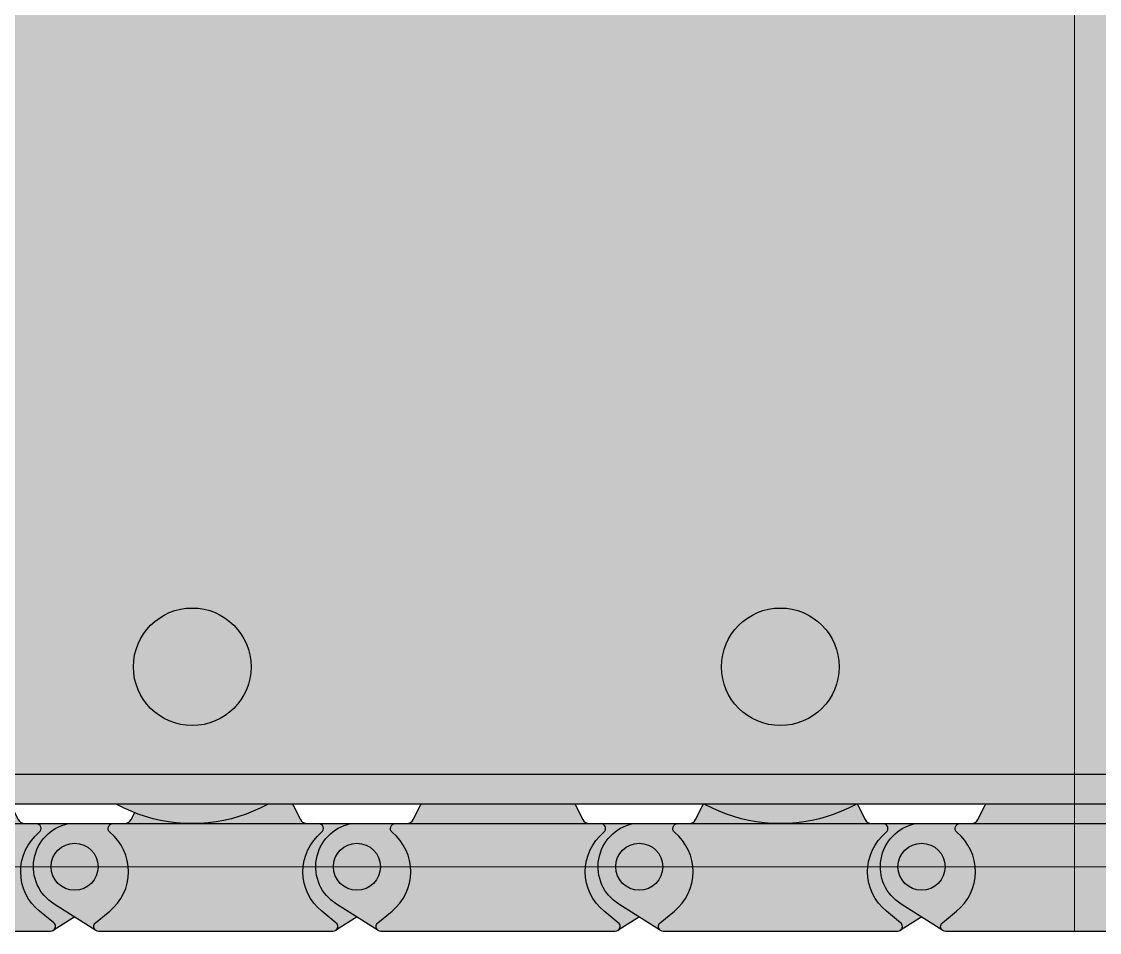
# Model space of a CAD drawing. Header units: millimetres. Extents: x -7937 to 19259, y -19600 to 24975.
# Drawn here: x -1074 to 26, y -1 to 928 of the extents above; entities that cross this region are included whole.
import ezdxf
from ezdxf.enums import TextEntityAlignment as Align

# ---------------------------------------------------------------- set-up
doc = ezdxf.new("R2010")
doc.units = ezdxf.units.MM
doc.set_wipeout_variables(frame=1)
doc.layers.add('Техника. Кран LR 1400-2', color=250, linetype='Continuous')
doc.layers.add('Техника. Кран LR 1400-2 Штриховка', color=7, linetype='Continuous', true_color=0xffd147)
doc.styles.get("Standard").update_dxf_attribs({"font": ''})
doc.styles.get('Standard').set_extended_font_data('Mipgost')

# ---------------------------------------------------------------- blocks, each defined once
blk = doc.blocks.new('LR 1400-2-20241214.141439')
at = {"color": 0, "linetype": 'ByBlock', "lineweight": -2, "transparency": 16777216}
blk.add_wipeout([(-1320.5000000000002, 1525), (-1500, 1525), (-1500, 1475), (-1474.9999999999998, 1475), (-1474.9999999999998, 1455), (-1500, 1455), (-1500, 1275), (-1474.9999999999998, 1275), (-1474.9999999999998, 845), (-1500, 845), (-1500, 310.0000000000002), (-1474.9999999999998, 310.0000000000002), (-1474.9999999999998, 300), (-1425, 300), (-1425, 310.0000000000002), (-1400, 310.0000000000002), (-1400, 500), (1400, 500), (1400, 310.0000000000002), (1425, 310.0000000000002), (1425, 300), (1474.9999999999998, 300), (1474.9999999999998, 310.0000000000002), (1500, 310.0000000000002), (1500, 845), (1474.9999999999998, 845), (1474.9999999999998, 1275), (1500, 1275), (1500, 1455), (1474.9999999999998, 1455), (1474.9999999999998, 1475), (1500, 1475), (1500, 1525), (1320.5000000000002, 1525), (1320.5000000000002, 1655), (-1320.5000000000002, 1655)], dxfattribs=at)
at = {"layer": 'Техника. Кран LR 1400-2 Штриховка', "true_color": 0xadadad, "transparency": 16777216}
h = blk.add_hatch(color=253, dxfattribs=at)
h.dxf.hatch_style = 1
h.paths.add_polyline_path([(-1320.5, 1655), (-1320.5, 1525), (-1500, 1525), (-1500, 1475), (-1475, 1475), (-1475, 1455), (-1500, 1455), (-1500, 1275), (-1475, 1275), (-1475, 845), (-1500, 845), (-1500, 310), (-1475, 310), (-1475, 300), (-1425, 300), (-1425, 310), (-1400, 310), (-1400, 500), (1400, 500), (1400, 310), (1425, 310), (1425, 300), (1475, 300), (1475, 310), (1500, 310), (1500, 845), (1475, 845), (1475, 1275), (1500, 1275), (1500, 1455), (1475, 1455), (1475, 1475), (1500, 1475), (1500, 1525), (1320.5, 1525), (1320.5, 1655)])
edge = h.paths.add_edge_path(flags=16)
edge.add_ellipse((1307.75032293913, 1590.00000016141), major_axis=(-1.383014023303986e-07, 34.99468606611481), ratio=0.1274716806140573, start_angle=0, end_angle=360)
edge = h.paths.add_edge_path(flags=16)
edge.add_ellipse((1251.898819638649, 1590.000000147556), major_axis=(2.07219272851944e-08, 34.99660149862757), ratio=0.3096667066768439, start_angle=0, end_angle=360)
edge = h.paths.add_edge_path(flags=16)
edge.add_ellipse((1207.811109108618, 1590.000000129745), major_axis=(4.307366907596588e-08, 34.99729446601123), ratio=0.3968472734409643, start_angle=0, end_angle=360)
edge = h.paths.add_edge_path(flags=16)
edge.add_ellipse((1153.42192748352, 1590.000000111235), major_axis=(3.7485733628273e-08, 34.99785676243482), ratio=0.4804513450420073, start_angle=0, end_angle=360)
edge = h.paths.add_edge_path(flags=16)
edge.add_ellipse((1015.727677259361, 1590.000000077358), major_axis=(4.027970135211945e-08, 34.99869065691018), ratio=0.634185030656609, start_angle=0, end_angle=360)
edge = h.paths.add_edge_path(flags=16)
edge.add_ellipse((933.5501510866452, 1590.000000061584), major_axis=(-2.956949174404144e-08, 34.99899853870738), ratio=0.7031014794129091, start_angle=0, end_angle=360)
edge = h.paths.add_edge_path(flags=16)
edge.add_ellipse((843.4084804733284, 1590.000000048254), major_axis=(-1.164153218269348e-08, 34.99925061909016), ratio=0.7659251034185248, start_angle=0, end_angle=360)
edge = h.paths.add_edge_path(flags=16)
edge.add_ellipse((642.4403140151408, 1590.000000025961), major_axis=(-7.450580596923828e-09, 34.99962139531272), ratio=0.8712361051731385, start_angle=0, end_angle=360)
edge = h.paths.add_edge_path(flags=16)
edge.add_ellipse((533.2609903479461, 1590.000000017229), major_axis=(7.450580596923828e-09, 34.99975245504174), ratio=0.9128856006789449, start_angle=0, end_angle=360)
edge = h.paths.add_edge_path(flags=16)
edge.add_ellipse((419.5319727917667, 1590.00000001007), major_axis=(5.122274160385132e-09, 34.99985302059213), ratio=0.9467041559357013, start_angle=0, end_angle=360)
edge = h.paths.add_edge_path(flags=16)
edge.add_ellipse((182.4170669123996, 1590.000000001339), major_axis=(1.047737896442413e-08, 34.99997360713314), ratio=0.9897933697428563, start_angle=0, end_angle=360)
edge = h.paths.add_edge_path(flags=16)
edge.add_ellipse((60.97504161368124, 1589.999999999825), major_axis=(8.614733815193176e-09, 34.99999708111864), ratio=0.9991371703911781, start_angle=0, end_angle=360)
edge = h.paths.add_edge_path(flags=16)
edge.add_ellipse((-60.98722777911462, 1590.000000000058), major_axis=(8.381903171539307e-09, 34.99999708012911), ratio=0.9991367844460574, start_angle=0, end_angle=360)
edge = h.paths.add_edge_path(flags=16)
edge.add_ellipse((-302.2354103866965, 1590.000000000407), major_axis=(7.683411240577698e-09, 34.99992604821455), ratio=0.9724109088578865, start_angle=0, end_angle=360)
edge = h.paths.add_edge_path(flags=16)
edge.add_ellipse((-419.5435397822876, 1589.999999998894), major_axis=(3.492459654808043e-09, 34.99985301692504), ratio=0.9467011758633128, start_angle=0, end_angle=360)
edge = h.paths.add_edge_path(flags=16)
edge.add_ellipse((-533.2721503346693, 1589.999999996217), major_axis=(4.889443516731264e-09, 34.99975245009409), ratio=0.9128818227847674, start_angle=0, end_angle=360)
edge = h.paths.add_edge_path(flags=16)
edge.add_ellipse((-746.0815005227923, 1589.99999998766), major_axis=(-4.423782229423523e-09, 34.9994559478946), ratio=0.8221301588231984, start_angle=0, end_angle=360)
edge = h.paths.add_edge_path(flags=16)
edge.add_ellipse((-843.4178666099906, 1589.999999981897), major_axis=(-1.513399183750153e-08, 34.9992506072158), ratio=0.7659191452483279, start_angle=0, end_angle=360)
edge = h.paths.add_edge_path(flags=16)
edge.add_ellipse((-933.5587782291695, 1589.999999975262), major_axis=(-3.37604433298111e-08, 34.99899852281669), ratio=0.7030948856798476, start_angle=0, end_angle=360)
edge = h.paths.add_edge_path(flags=16)
edge.add_ellipse((-1089.201272616861, 1589.999999957101), major_axis=(6.007030606269836e-08, 34.99831538030412), ratio=0.5597892606076056, start_angle=0, end_angle=360)
edge = h.paths.add_edge_path(flags=16)
edge.add_ellipse((-1153.427866042824, 1589.999999947322), major_axis=(5.052424967288971e-08, 34.99785672820872), ratio=0.4804431867994606, start_angle=0, end_angle=360)
edge = h.paths.add_edge_path(flags=16)
edge.add_ellipse((-1207.816039303085, 1589.99999993667), major_axis=(4.493631422519684e-08, 34.99729441967793), ratio=0.3968387244161458, start_angle=0, end_angle=360)
edge = h.paths.add_edge_path(flags=16)
edge.add_ellipse((-1285.294280465459, 1589.999999920256), major_axis=(-5.587935447692871e-08, 34.99574372265488), ratio=0.2196663043175162, start_angle=0, end_angle=360)
edge = h.paths.add_edge_path(flags=16)
edge.add_ellipse((-1307.752013494493, 1589.999999922875), major_axis=(-1.289881765842438e-07, 34.99468596873339), ratio=0.1274623772801512, start_angle=0, end_angle=360)
at = {"color": 0, "linetype": 'ByBlock', "lineweight": -2, "transparency": 16777216}
for points in [[(-1400, 500), (1400, 500)], [(1400, 525), (-1400, 525)]]:
    blk.add_lwpolyline(points, dxfattribs=at)
blk = doc.blocks.new('LR 1400-2-20241213.205616')
at = {"color": 0, "linetype": 'ByBlock', "lineweight": -2, "transparency": 16777216}
blk.add_wipeout([(187.71931967365282, 113.99999999997092), (187.71931967365282, 113.99999999997092), (191.72789531484287, 113.45445679819196), (195.4448907973373, 111.85750951062587), (198.5999352388603, 109.32531863548158), (200.96353356649828, 106.04207344181489), (230.4558908608063, 48.097968966554646), (230.4558908608063, 48.097968966554646), (231.63084142650814, 46.410785592157), (233.2197900002992, 45.10604845367507), (235.1033296654387, 44.281806437921745), (237.13991546088556, 43.99999999997087), (237.13991546088556, 43.99999999997087), (294.4339811319272, 44.00000000008734), (294.4339811319272, 44.00000000008734), (308.58059174993826, 38.326957780731874), (320.0220135929188, 28.25700911099281), (327.4456754468736, 14.94538844788994), (329.9999274919061, -0.08078193882730034), (327.39174341069213, -15.09768494173423), (319.9203366570129, -28.382566616829706), (308.81422553763457, -38.182229663041596), (266.1777823836795, -65.2224970697716), (266.1777823836795, -65.2224970697716), (265.5564776213102, -65.55751026244238), (264.8941869763862, -65.80169164718015), (264.20410999278164, -65.95017465531768), (263.4999999999321, -66.0000000000291), (263.4999999999321, -66.0000000000291), (143.9999999999321, -66.0000000000291), (24.499999999932115, -66.0000000000291), (24.499999999932115, -66.0000000000291), (23.79589000708252, -65.95017465531768), (23.105813023477992, -65.80169164718015), (22.443522378554036, -65.55751026244238), (21.8222176161847, -65.2224970697716), (21.8222176161847, -65.2224970697716), (-20.81422553777037, -38.182229663041596), (-20.81422553777037, -38.182229663041596), (-32.19393398169717, -28.04259279915783), (-39.5361595598153, -14.685881992966102), (-41.998594902222976, 0.35560770003544917), (-39.29874699440447, 15.356301726475039), (-31.746345054860967, 28.595305652140752), (-20.207808093258507, 38.553827871122024), (-6.433981132062997, 44.00000000008734), (50.8600845389786, 43.99999999997087), (50.8600845389786, 43.99999999997087), (52.89667033442552, 44.28180643792186), (54.780209999565, 45.10604845367507), (56.369158573356046, 46.410785592157), (57.54410913905791, 48.097968966554646), (87.0364664333659, 106.04207344181489), (87.0364664333659, 106.04207344181489), (89.4000647610039, 109.32531863548158), (92.55510920252689, 111.85750951062587), (96.27210468502138, 113.45445679819196), (100.28068032621135, 113.99999999997092), (143.9999999999321, 113.99999999997092)], dxfattribs=at)
at = {"layer": 'Техника. Кран LR 1400-2 Штриховка', "true_color": 0xd6d6d6, "transparency": 16777216}
h = blk.add_hatch(color=254, dxfattribs=at)
h.dxf.hatch_style = 1
edge = h.paths.add_edge_path()
edge.add_line((144, 114), (187.7193196734879, 114))
edge.add_arc((187.7193196740554, 99.00000000057173), 14.99999999942827, 27.999999998928388, 90.00000000216761, ccw=False)
edge.add_line((200.9635335665662, 106.042073441844), (230.4558908606414, 48.09796896661283))
edge.add_arc((237.1399154605338, 51.50000000055318), 7.500000000524062, 206.9751579117626, 270.0000000032059)
edge.add_line((237.1399154609535, 44.0000000000291), (294.4339811322279, 44.00000000011642))
edge.add_arc((285.0000000002369, 4.492539673606188e-11), 45.00000000005615, -58.04824358828978, 77.89850796827722, ccw=False)
edge.add_line((308.8142255379353, -38.18222966304165), (266.1777823837474, -65.22249706971343))
edge.add_arc((263.4999999998772, -61.00000000076326), 4.999999999265854, 270.00000000140767, 302.38165817514925, ccw=False)
edge.add_line((263.5, -66.0000000000291), (143.9999999997672, -65.9999999999709))
edge.add_line((143.9999999997672, -65.9999999999709), (24.50000000023283, -66))
edge.add_arc((24.50000000018912, -61.00000000034776), 4.999999999652239, 237.61834182675932, 270.00000000050085, ccw=False)
edge.add_line((21.8222176162526, -65.22249706971343), (-20.81422553770244, -38.18222966301255))
edge.add_arc((2.999999999990042, 5.947731196442874e-11), 45.00000000004069, 102.10149203171932, 238.0482435882863, ccw=False)
edge.add_line((-6.433981131995097, 44.00000000011642), (50.86008453904651, 43.9999999999709))
edge.add_arc((50.86008453920958, 51.50000000012976), 7.500000000158863, 269.9999999987542, 333.0248420901975)
edge.add_line((57.54410913889296, 48.09796896658372), (87.03646643343382, 106.0420734418731))
edge.add_arc((100.2806803257798, 99.00000000076548), 14.99999999920541, 89.99999999809211, 152.0000000013313, ccw=False)
edge.add_line((100.2806803262793, 113.9999999999709), (144, 114))
at = {"color": 0, "linetype": 'ByBlock', "lineweight": -2, "transparency": 16777216}
blk.add_lwpolyline([(144, 114), (187.7193196734879, 114, -0.2773245440750591), (200.9635335665662, 106.042073441844), (230.4558908606414, 48.09796896661283, 0.2821461876655906), (237.1399154609535, 44.0000000000291), (294.4339811322279, 44.00000000011642, -0.6741705237546909), (308.8142255379353, -38.18222966304165), (266.1777823837474, -65.22249706971343, -0.1422394242606542), (263.5, -66.0000000000291), (143.9999999997672, -65.9999999999709), (24.50000000023283, -66, -0.1422394242606542), (21.8222176162526, -65.22249706971343), (-20.81422553770244, -38.18222966301255, -0.6741705237546909), (-6.433981131995097, 44.00000000011642), (50.86008453904651, 43.9999999999709, 0.2821461876655906), (57.54410913889296, 48.09796896658372), (87.03646643343382, 106.0420734418731, -0.2773245440750591), (100.2806803262793, 113.9999999999709)], format="xyb", close=True, dxfattribs=at)
for points in [[(21.8222176162526, -65.22249706971343, -0.5120188091919178), (21.34221148723736, -57.12335561178043), (35.83610430057161, -45.31710163591197, 0.4735648604790803), (36.051906876266, 35.14035087719094, -0.7036432333076711), (39.23044563666917, 43.9999999999709)], [(266.1777823837474, -65.22249706971343, 0.5120188091919178), (266.6577885127626, -57.12335561180953), (252.1638956996612, -45.31710163585376, -0.4735648604790803), (251.948093123734, 35.14035087722004, 0.7036432333076711), (248.7695543635637, 43.9999999999709)]]:
    blk.add_lwpolyline(points, format="xyb", dxfattribs=at)
blk.add_lwpolyline([(50.86008453904651, 43.9999999999709), (237.1399154609535, 44.0000000000291)], dxfattribs=at)
for centre in [(0, 0), (288, 2.91038304567337e-11)]:
    blk.add_circle(centre, 24, dxfattribs=at)
blk = doc.blocks.new('LR 1400-2-20241213.212218')
at = {"color": 0, "linetype": 'ByBlock', "lineweight": -2, "transparency": 16777216}
blk.add_blockref('LR 1400-2-20241213.205616', (-1308.000000000233, 66), dxfattribs=at)
blk.add_blockref('LR 1400-2-20241213.205616', (-1020.000000000233, 66), dxfattribs=at)
blk.add_blockref('LR 1400-2-20241213.205616', (-732.0000000002328, 66), dxfattribs=at)
blk.add_blockref('LR 1400-2-20241213.205616', (-444.0000000002328, 66), dxfattribs=at)
blk.add_blockref('LR 1400-2-20241213.205616', (-156.0000000002328, 66), dxfattribs=at)
at = {"layer": 'Defpoints', "color": 250, "linetype": 'ByBlock', "lineweight": 5, "transparency": 16777216}
blk.add_lwpolyline([(-3900.000000000233, 66), (-4601.306774848141, 75.03665214957437, -0.9140161304734737), (-4671.940110487631, 988.6043534940691), (-1450.000000000233, 1534), (1449.999999999767, 1534), (4789.277725230437, 989.0449837404885, -0.9175462211603894), (4720.47276329645, 75.02687945374055), (3899.999999999767, 66), (-3900.000000000233, 66)], format="xyb", dxfattribs=at)
blk = doc.blocks.new('LR 1400-2-20241213.203802')
at = {"color": 0, "linetype": 'ByBlock', "lineweight": -2, "transparency": 16777216}
blk.add_wipeout([(157.40528125008146, 28.698038863462898), (149.7052820674764, 56.465285982835496), (137.14974410544235, 82.40113889891177), (120.14589348605936, 105.66439456345995), (99.24523283463111, 125.50053290574476), (75.12565385215281, 141.2661889247126), (48.56945058647335, 152.4500195793828), (20.437946519370698, 158.68928868104945), (-8.35644158579798, 159.78163187315755), (-36.87979699514243, 155.6916201136823), (-64.20699364499384, 146.55190878012405), (-89.45170166619889, 132.65893512706725), (-111.79513459324671, 114.46330364489722), (-130.51260587169804, 92.55517116079955), (-144.9970333305683, 67.64510570144853), (-154.77862927597596, 40.541039940732674), (-159.5401375778652, 12.122066724033516), (-159.12712355037127, -16.690073415385484), (-153.55298288400846, -44.96088797443247), (-142.99850717005367, -71.77344179543138), (-127.80602010889939, -96.25809692669847), (-108.46827458850417, -117.6207184462794), (-85.61247074492408, -135.16843142159925), (-59.979913362899346, -148.33209360419997), (-32.401968408049434, -156.6847549805335), (-3.773098516134156, -159.9555054620303), (24.97814799409869, -158.038261578679), (52.919253642574915, -150.9952071886352), (79.1439770452721, -139.05477660793784), (102.8017459331088, -122.60424557547185), (123.12524459963005, -102.17717035770426), (139.45530100664092, -78.43608239307491), (151.26226635979373, -52.15099975767362), (158.16319372930838, -24.17445241099216), (160.00000000008146, 0)], dxfattribs=at)
at = {"layer": 'Техника. Кран LR 1400-2 Штриховка', "true_color": 0xadadad, "transparency": 16777216}
h = blk.add_hatch(color=253, dxfattribs=at)
h.dxf.hatch_style = 1
edge = h.paths.add_edge_path()
edge.add_arc((0, 0), 160.0000000000814, 0, 360)
at = {"color": 0, "linetype": 'ByBlock', "lineweight": -2, "transparency": 16777216}
blk.add_circle((0, 0), 160.0000000000814, dxfattribs=at)
blk = doc.blocks.new('LR 1400-2-20241213.210448')
at = {"color": 0, "linetype": 'ByBlock', "lineweight": -2, "transparency": 16777216}
blk.add_wipeout([(-4610.000000000233, 154.85906529426575), (-4664.965166602532, 158.85380408765286), (-4718.775122264547, 170.7540624587109), (-4770.298935283171, 190.30973093789635), (-4818.453722149382, 217.10980518248834), (-4862.227406669224, 250.5910241149477), (-4900.699990917106, 290.0497080632913), (-4933.062890966673, 334.65654809963144), (-4958.635931017364, 383.47403574711007), (-4976.881638748631, 435.4761667325902), (-4987.416541454265, 489.57000466842874), (-4990.019225544299, 544.6186514562769), (-4984.634990026802, 599.4651416405914), (-4971.376996166616, 652.9567585207078), (-4950.523889158507, 703.9692609662279), (-4922.513941800394, 751.4305117571794), (-4887.935843249886, 794.3430108486709), (-4847.516326458213, 831.8048599751273), (-4802.104894317572, 863.0287179779734), (-4752.655965534679, 887.3583484698274), (-4700.208815473302, 904.2824120505811), (-4645.865733552051, 913.4452132023061), (-4610.000000000233, 915.1409347057343), (-4594.224605803379, 915.1409347057343), (-4575.020317588467, 925.1409347057352), (-4190.414546588436, 1011.9993838070086), (-4190.414546588436, 1011.9993838070086), (-4180.980903088461, 1013.6878920694298), (-4171.420577086314, 1014.3548677583103), (-4161.843862426982, 1013.9926162287938), (-4152.36124202516, 1012.6053166390047), (-3857.4683601753786, 976.5891048967605), (-3857.4683601753786, 976.5891048967605), (-3854.4439013877754, 975.605272365664), (-3851.8813303380484, 973.7215242343418), (-3850.039858196553, 971.1284068518744), (-3849.105754978723, 968.0882212349097), (-3846.6461619653273, 950.4297046170104), (-1750.000000000233, 1242.4642148047578), (-1750.000000000233, 1272.9090356790111), (-1750.000000000233, 1272.9090356790111), (-1749.2653626427677, 1278.2798645001303), (-1747.1154197765215, 1283.2561321722533), (-1743.7081142359036, 1287.472263482543), (-1739.2937594144612, 1290.6185256749159), (-1476.7195583202415, 1428.4147837393111), (-1476.7195583202415, 1428.4147837393111), (-1463.7595409629714, 1433.3294280154705), (-1450.0000000002328, 1435.0000000003565), (-1436.240459037495, 1433.3294280154705), (-1423.2804416802248, 1428.4147837393111), (-1160.7062405853071, 1290.6185256749159), (-1160.7062405853071, 1290.6185256749159), (-1156.291885763578, 1287.4722634828731), (-1152.8845802229016, 1283.2561321725761), (-1150.734637356963, 1278.279864500273), (-1150.0000000002333, 1272.9090356790111), (-1150.0000000002333, 1254.999999999999), (1149.999999999767, 1254.999999999999), (1149.999999999767, 1272.9090356790111), (1149.999999999767, 1272.9090356790111), (1150.7346373572323, 1278.2798645001303), (1152.8845802234787, 1283.2561321722533), (1156.291885764097, 1287.472263482543), (1160.706240585539, 1290.6185256749159), (1423.2804416797585, 1428.4147837393111), (1423.2804416797585, 1428.4147837393111), (1436.2404590370295, 1433.3294280154705), (1449.9999999997672, 1435.0000000003565), (1463.759540962505, 1433.3294280154705), (1476.719558319775, 1428.4147837393111), (1739.2937594146929, 1290.6185256749159), (1739.2937594146929, 1290.6185256749159), (1743.7081142364216, 1287.4722634828731), (1747.1154197770982, 1283.2561321725761), (1749.2653626430367, 1278.279864500273), (1749.9999999997676, 1272.9090356790111), (1749.9999999997676, 1242.4642148046396), (3169.234276895644, 1044.7840366162127), (3189.9999999997676, 1045), (3219.999999999767, 1045), (3246.271671343361, 1034.053767407313), (3888.837082643294, 943.4658828470274), (3890.408418917563, 954.6118141624611), (3890.408418917563, 954.6118141624611), (3891.2778596751123, 957.2607642633102), (3892.8448229362057, 959.5667326078574), (3894.9875107794924, 961.3504794155378), (3897.53937499551, 962.473356475005), (4105.309358192375, 1039.2403468188131), (4105.309358192375, 1039.2403468188131), (4119.260714384387, 1041.9943825783985), (4133.472416016765, 1042.4969651823594), (4147.583464452971, 1040.735328275232), (4161.235417799325, 1036.754220089003), (4420.666989527411, 976.1021761017037), (4420.666989527411, 976.1021761017037), (4428.519776212181, 971.6638708959263), (4434.698276112037, 965.0918886376112), (4438.643919802871, 956.9803716598144), (4439.999999999767, 948.0626444653026), (4439.999999999767, 943.7473806318021), (4439.999999999767, 943.7473806318021), (4438.477590650047, 936.0937119844684), (4434.142135623558, 929.6052450080106), (4427.6536686471, 925.2697899815212), (4419.999999999767, 923.7473806318021), (4139.999999999767, 923.7473806318021), (4139.999999999767, 480), (4239.999999999767, 480), (4239.999999999767, 480), (4243.5355339057, 478.53553390593424), (4244.999999999766, 475), (4243.5355339057, 471.46446609406667), (4239.999999999767, 470), (4239.996398589574, 419.32438601501053), (4139.999999999767, 419.32438601501053), (4139.999999999767, 409.32438601501053), (4350.255822888343, 409.32438601501053), (4350.255822888343, 409.32438601501053), (4364.886881597526, 361.64608094875075), (4386.941507178961, 316.9148598229476), (4415.854036659427, 276.2780010370625), (4450.882913700602, 240.77776968320723), (4491.129708235626, 211.32468525052627), (4512.445213587023, 199.33660475263696), (4512.445213586558, 189.33660475246143), (4430.4057039958425, 189.33660475246143), (4430.670132285683, 178.4093168640975), (4457.400292355566, 179.33660475246143), (4458.43976232456, 149.37266460893534), (3899.999999999767, 130), (-3900.0000000002337, 130), (-4470.085733760382, 149.9602796419058)], dxfattribs=at)
at = {"layer": 'Техника. Кран LR 1400-2 Штриховка', "true_color": 0xadadad, "transparency": 16777216}
h = blk.add_hatch(color=253, dxfattribs=at)
h.dxf.hatch_style = 1
edge = h.paths.add_edge_path()
edge.add_line((-4470.085733760381, 149.9602796419058), (-4610.000000000233, 154.8590652942657))
edge.add_arc((-4610.000000000233, 535), 380.1409347057343, 90, 270, ccw=False)
edge.add_line((-4610.000000000233, 915.1409347057343), (-4594.224605803378, 915.1409347057343))
edge.add_line((-4594.224605803378, 915.1409347057343), (-4575.020317588467, 925.1409347057343))
edge.add_line((-4575.020317588467, 925.1409347057343), (-4190.414546588436, 1011.999383807008))
edge.add_arc((-4170.000000032043, 925.1409343862301), 89.22524276730711, 78.59820914250099, 103.22630836440533, ccw=False)
edge.add_line((-4152.361242025159, 1012.605316639005), (-3857.468360175379, 976.5891048967605))
edge.add_arc((-3859.010140349146, 966.7086740394471), 10.00000000151861, 7.9295119175695845, 81.13087292253311, ccw=False)
edge.add_line((-3849.105754978722, 968.0882212349097), (-3846.646161965327, 950.4297046170104))
edge.add_line((-3846.646161965327, 950.4297046170104), (-1750.000000000233, 1242.464214804757))
edge.add_line((-1750.000000000233, 1242.464214804757), (-1750.000000000233, 1272.909035679011))
edge.add_arc((-1729.999999997222, 1272.909035676191), 20.00000000301111, 117.69002992575301, 179.9999999919216, ccw=False)
edge.add_line((-1739.293759414461, 1290.618525674916), (-1476.719558320241, 1428.41478373931))
edge.add_arc((-1450.000000000233, 1377.500000000291), 57.50000000006446, 62.309970074877924, 117.6900299251221, ccw=False)
edge.add_line((-1423.280441680225, 1428.41478373931), (-1160.706240585307, 1290.618525674916))
edge.add_arc((-1169.999999998083, 1272.909035679678), 19.99999999785016, -1.9098251868854277e-09, 62.309970080925495, ccw=False)
edge.add_line((-1150.000000000233, 1272.909035679011), (-1150.000000000233, 1255))
edge.add_line((-1150.000000000233, 1255), (1149.999999999767, 1255))
edge.add_line((1149.999999999767, 1255), (1149.999999999767, 1272.909035679011))
edge.add_arc((1170.000000002778, 1272.909035676191), 20.00000000301111, 117.69002992575301, 179.9999999919216, ccw=False)
edge.add_line((1160.706240585539, 1290.618525674916), (1423.280441679759, 1428.41478373931))
edge.add_arc((1449.999999999767, 1377.500000000291), 57.50000000006446, 62.309970074877924, 117.6900299251221, ccw=False)
edge.add_line((1476.719558319775, 1428.41478373931), (1739.293759414693, 1290.618525674916))
edge.add_arc((1730.000000001917, 1272.909035679678), 19.99999999785016, -1.9098251868854277e-09, 62.309970080925495, ccw=False)
edge.add_line((1749.999999999767, 1272.909035679011), (1749.999999999767, 1242.464214804641))
edge.add_line((1749.999999999767, 1242.464214804641), (3169.234276895644, 1044.784036616213))
edge.add_line((3169.234276895644, 1044.784036616213), (3189.999999999767, 1045))
edge.add_line((3189.999999999767, 1045), (3219.999999999767, 1045))
edge.add_line((3219.999999999767, 1045), (3246.271671343362, 1034.053767407313))
edge.add_line((3246.271671343362, 1034.053767407313), (3888.837082643295, 943.4658828470274))
edge.add_line((3888.837082643295, 943.4658828470274), (3890.408418917563, 954.6118141624611))
edge.add_arc((3900.251675686869, 952.848211032706), 9.999999991288275, 105.73747625608439, 169.8421703529476, ccw=False)
edge.add_line((3897.539374995511, 962.4733564750059), (4105.309358192375, 1039.240346818813))
edge.add_arc((4129.509926833823, 953.3597528351859), 89.22524275982697, 69.17184336407018, 105.73747616132309, ccw=False)
edge.add_line((4161.235417799326, 1036.754220089002), (4420.66698952741, 976.1021761017037))
edge.add_arc((4410.000000000956, 948.0626444656157), 29.99999999881098, -5.979927664157003e-10, 69.17184333917578, ccw=False)
edge.add_line((4439.999999999767, 948.0626444653026), (4439.999999999767, 943.7473806318012))
edge.add_arc((4419.999999999971, 943.7473806315975), 19.99999999979627, -90.00000000058361, 5.836113814439159e-10, ccw=False)
edge.add_line((4419.999999999767, 923.7473806318012), (4139.999999999767, 923.7473806318012))
edge.add_line((4139.999999999767, 923.7473806318012), (4139.999999999767, 480))
edge.add_line((4139.999999999767, 480), (4239.999999999767, 480))
edge.add_arc((4239.999999999767, 475), 5, -90, 90, ccw=False)
edge.add_line((4239.999999999767, 470), (4239.996398589574, 419.3243860150105))
edge.add_line((4239.996398589574, 419.3243860150105), (4139.999999999767, 419.3243860150105))
edge.add_line((4139.999999999767, 419.3243860150105), (4139.999999999767, 409.3243860150105))
edge.add_line((4139.999999999767, 409.3243860150105), (4350.255822888343, 409.3243860150105))
edge.add_arc((4654.324224321355, 476.5498945990165), 311.4110816178609, 192.4667991015928, 242.8964288641629)
edge.add_line((4512.445213587023, 199.336604752636), (4512.445213586558, 189.3366047524614))
edge.add_line((4512.445213586558, 189.3366047524614), (4430.405703995842, 189.3366047524614))
edge.add_line((4430.405703995842, 189.3366047524614), (4430.670132285682, 178.4093168640975))
edge.add_line((4430.670132285682, 178.4093168640975), (4457.400292355567, 179.3366047524614))
edge.add_line((4457.400292355567, 179.3366047524614), (4458.43976232456, 149.3726646089344))
edge.add_line((4458.43976232456, 149.3726646089344), (3899.999999999767, 130))
edge.add_line((3899.999999999767, 130), (-3900.000000000233, 130))
edge.add_line((-3900.000000000233, 130), (-4470.085733760381, 149.9602796419058))
at = {"color": 0, "linetype": 'ByBlock', "lineweight": -2, "transparency": 16777216}
for points in [[(4139.999999999767, 923.7473806318012, 2.220446049250313e-16), (4139.999999999767, 480, 1.110223024625157e-16), (4239.999999999767, 480, -0.9999999999999999)], [(3899.999999999767, 130, 5.551115123125783e-17), (-3900.000000000233, 130)]]:
    blk.add_lwpolyline(points, format="xyb", dxfattribs=at)
for points in [[(3899.999999999767, 130), (-3900.000000000233, 130)], [(4430.670132285682, 178.4093168640975), (3899.999999999767, 160), (-3900.000000000233, 160), (-4469.036636794452, 179.9235478141345), (-4470.085733760381, 149.9602796419058)]]:
    blk.add_lwpolyline(points, dxfattribs=at)
for centre in [(-900.0000000002328, 270), (-300.0000000002328, 270)]:
    blk.add_circle(centre, 60, dxfattribs=at)
blk = doc.blocks.new('LR 1400-2-20241213.21350401')
at = {"color": 0, "linetype": 'ByBlock', "lineweight": -2, "transparency": 16777216}
blk.add_blockref('LR 1400-2-20241213.212218', (0, 0), dxfattribs=at)
for p in [(-900.0000000002328, 270), (-300.0000000002328, 270)]:
    blk.add_blockref('LR 1400-2-20241213.203802', p, dxfattribs=at)
blk.add_blockref('LR 1400-2-20241213.210448', (0, 0), dxfattribs=at)
blk = doc.blocks.new('*U258')
at = {"color": 0, "linetype": 'ByBlock', "lineweight": -2, "transparency": 16777216}
blk.add_blockref('LR 1400-2-20241214.141439', (0, 0), dxfattribs=at)
at = {"layer": 'Defpoints', "color": 0, "linetype": 'ByBlock', "lineweight": -2, "transparency": 16777216, "width": 0.8}
blk.add_attdef('МАРКА', text='', height=250, dxfattribs=at).set_placement((-2374.264051186935, 2508.569947770928), align=Align.MIDDLE_CENTER)
at = {"color": 0, "linetype": 'ByBlock', "lineweight": -2, "transparency": 16777216}
blk.add_blockref('LR 1400-2-20241213.21350401', (0, 0), dxfattribs=at)
at = {"color": 0, "linetype": 'ByBlock', "lineweight": 5, "transparency": 16777216}
blk.add_lwpolyline([(0, 0), (0, 4000)], dxfattribs=at)

msp = doc.modelspace()

# ---------------------------------------------------------------- block references
at = {"layer": 'Техника. Кран LR 1400-2', "transparency": 33554687}
msp.add_blockref('*U258', (0, 0), dxfattribs=at)

doc.saveas('drawing.dxf')
